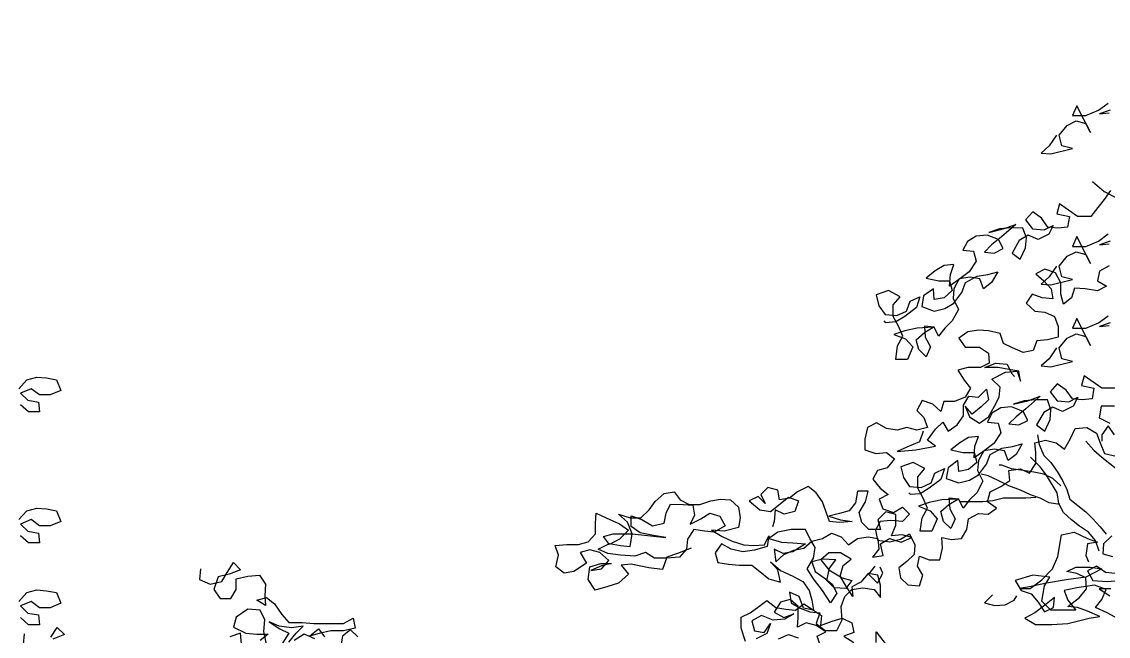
# Model space of a CAD drawing. Header units: inches. Extents: x 350994 to 353538, y 1581369 to 1583842.
# Drawn here: x 351570.887 to 351572.866, y 1583550.076 to 1583551.195 of the extents above; entities that cross this region are included whole.
import ezdxf

# ---------------------------------------------------------------- set-up
doc = ezdxf.new("R2010")
doc.units = ezdxf.units.IN
doc.header["$MEASUREMENT"] = 0
doc.linetypes.add('1', pattern=[0])
doc.layers.add('FOREST', color=96, linetype='Continuous')
doc.layers.add('TREE', color=81, linetype='1')

# ---------------------------------------------------------------- blocks, each defined once
blk = doc.blocks.new('TREE_4')
at = {"color": 94}
for points in [[(-470, 8776.1), (-493.2, 8741.5), (-519.3, 8718.4), (-487.5, 8715.4), (-418, 8732.7), (-452.7, 8741.4), (-461.4, 8776.1), (-435.3, 8807.9), (-406.4, 8822.4), (-374.6, 8813.6), (-360.2, 8784.7), (-403.5, 8871.5), (-417.9, 8839.7), (-374.6, 8839.7), (-334.1, 8857), (-302.3, 8880.1)], [(-296.5, 8856.9), (-331.2, 8845.4), (-299.4, 8848.3)], [(619.9, 8697.1), (645.9, 8726), (677.8, 8734.6), (709.6, 8731.7), (741.4, 8725.9), (755.8, 8691.2), (721.1, 8676.8), (686.4, 8676.8), (660.4, 8697), (625.7, 8682.6), (648.8, 8659.5), (683.5, 8653.7), (686.3, 8621.9), (651.6, 8621.9), (625.6, 8645)], [(-352.9, 8626.4), (-315.4, 8594.5), (-277.8, 8574.3)], [(-295.1, 8597.4), (-315.4, 8568.5), (-335.7, 8542.5), (-358.8, 8513.6), (-402.2, 8513.7), (-460, 8554.2), (-468.7, 8522.4), (-428.2, 8513.7), (-434, 8479), (-465.8, 8476.1), (-497.6, 8479), (-517.8, 8508), (-546.7, 8528.2), (-569.9, 8502.2), (-546.8, 8473.3), (-509.2, 8470.4), (-480.3, 8484.8), (-494.8, 8455.9), (-529.5, 8438.6), (-561.3, 8453.1), (-590.2, 8435.8), (-613.4, 8395.3), (-587.4, 8375), (-570, 8412.6), (-567.1, 8444.4), (-578.6, 8476.2), (-616.2, 8476.3), (-653.8, 8473.4), (-688.5, 8461.9), (-642.2, 8473.4), (-601.7, 8487.8), (-648, 8447.4), (-679.8, 8421.4), (-703, 8398.3), (-671.2, 8395.4), (-642.3, 8409.8), (-656.7, 8438.7), (-694.3, 8453.2), (-729, 8450.3), (-757.9, 8433), (-772.4, 8404.1), (-737.7, 8401.2), (-729, 8369.4), (-752.2, 8334.7), (-786.9, 8308.7), (-815.9, 8288.5), (-812.9, 8326.1), (-801.3, 8357.9), (-833.1, 8355), (-862.1, 8337.7), (-891, 8314.6), (-850.5, 8305.9), (-815.8, 8305.9), (-807.2, 8274.1), (-833.2, 8250.9), (-865, 8245.2), (-867.9, 8279.9), (-899.7, 8256.8), (-905.5, 8222.1), (-865.1, 8207.6), (-830.4, 8216.2), (-801.4, 8233.6), (-775.4, 8268.2), (-763.8, 8300), (-726.2, 8320.2), (-691.5, 8326), (-659.7, 8334.6), (-680, 8300), (-706, 8279.7), (-717.5, 8311.6), (-749.3, 8317.4), (-784, 8311.6), (-801.4, 8279.8), (-804.3, 8248), (-787, 8213.3), (-807.3, 8175.7), (-830.4, 8152.6), (-850.7, 8126.6), (-865.1, 8155.6), (-896.9, 8158.5), (-894.1, 8123.8), (-876.8, 8092), (-891.2, 8060.2), (-914.3, 8083.3), (-923, 8115.1), (-896.9, 8138.2), (-868, 8155.6), (-920.1, 8152.7), (-960.6, 8144.1), (-995.3, 8132.5), (-957.7, 8118.1), (-934.6, 8092), (-952, 8051.6), (-989.5, 8051.6), (-983.7, 8095), (-966.3, 8126.7), (-980.8, 8158.6), (-998.1, 8190.4), (-998.1, 8228), (-974.9, 8254), (-1012.5, 8274.2), (-1053, 8259.8), (-1044.3, 8225.1), (-1024.1, 8196.2), (-986.5, 8193.3), (-954.7, 8207.7), (-943.1, 8239.5), (-911.3, 8253.9), (-922.9, 8219.2), (-960.5, 8190.3), (-989.4, 8173), (-1021.2, 8170.2), (-1027, 8175.9)], [(-470, 8353), (-493.2, 8318.3), (-519.3, 8295.2), (-487.5, 8292.3), (-418, 8309.5), (-452.7, 8318.2), (-461.4, 8352.9), (-435.3, 8384.7), (-406.4, 8399.2), (-374.6, 8390.5), (-360.2, 8361.5), (-403.5, 8448.3), (-417.9, 8416.5), (-374.6, 8416.5), (-334.1, 8433.8), (-302.3, 8456.9)], [(-296.5, 8433.8), (-331.2, 8422.2), (-299.4, 8425.1)], [(619.9, 8273.9), (645.9, 8302.8), (677.8, 8311.4), (709.6, 8308.5), (741.4, 8302.7), (755.8, 8268), (721.1, 8253.6), (686.4, 8253.6), (660.4, 8273.9), (625.7, 8259.4), (648.8, 8236.3), (683.5, 8230.5), (686.3, 8198.7), (651.6, 8198.7), (625.6, 8221.8)], [(-299.2, 8354.3), (-331, 8337), (-336.9, 8305.2), (-308, 8287.8), (-336.9, 8273.4), (-377.4, 8279.2), (-412, 8282.1), (-420.7, 8250.3), (-446.8, 8230.1), (-455.4, 8261.9), (-455.4, 8299.5), (-472.7, 8331.3), (-507.4, 8342.9), (-536.3, 8328.5), (-510.3, 8305.3), (-487.2, 8279.3), (-481.5, 8247.5), (-516.2, 8250.4), (-548, 8262), (-568.2, 8233.1), (-539.3, 8207.1), (-507.5, 8204.1), (-475.7, 8189.7), (-464.2, 8157.8), (-464.2, 8123.2), (-498.9, 8114.5), (-533.6, 8111.7), (-545.2, 8079.9), (-577, 8074.1), (-611.7, 8088.6), (-640.6, 8103.1), (-652.2, 8134.9), (-689.7, 8143.6), (-721.5, 8146.5), (-756.2, 8140.8), (-785.2, 8120.6), (-765, 8091.6), (-718.7, 8091.6), (-689.8, 8071.3), (-686.9, 8039.5), (-715.9, 8025.1), (-756.3, 8025.1), (-788.2, 8016.5), (-767.9, 7984.6), (-747.7, 7958.6), (-765.1, 7929.7), (-799.8, 7915.3), (-834.5, 7915.3), (-843.2, 7883.5), (-869.2, 7906.7), (-903.9, 7918.3), (-921.3, 7886.5), (-898.2, 7863.3), (-886.6, 7831.5), (-921.3, 7822.9), (-953.1, 7831.6), (-984.9, 7822.9), (-1019.6, 7828.7), (-1051.4, 7846.1), (-1080.3, 7831.7), (-1089.1, 7794.1), (-1089.1, 7759.4), (-1054.4, 7747.8), (-1019.7, 7750.7), (-993.7, 7730.4), (-1016.9, 7701.5), (-1048.7, 7692.9), (-1063.2, 7664), (-1040, 7635), (-1014, 7614.8), (-1043, 7600.4), (-1031.4, 7568.5), (-996.8, 7556.9), (-967.8, 7574.3), (-944.7, 7551.1), (-967.9, 7528), (-1005.4, 7530.9), (-1040.1, 7528.1), (-1054.6, 7499.2), (-1048.9, 7467.4), (-1008.4, 7461.5), (-973.7, 7470.2), (-944.8, 7487.5), (-927.5, 7452.8), (-930.4, 7421), (-953.5, 7397.9), (-979.6, 7377.7), (-973.8, 7345.9), (-950.7, 7322.7), (-913.1, 7319.8), (-901.5, 7354.5), (-918.8, 7383.4), (-913, 7415.2), (-881.2, 7403.6), (-846.5, 7403.6), (-837.8, 7441.1), (-840.7, 7475.8), (-808.9, 7470), (-777.1, 7472.9), (-759.7, 7501.8), (-753.9, 7536.5), (-722.1, 7553.8), (-690.3, 7550.9), (-664.2, 7571.1), (-693.1, 7591.4), (-684.4, 7623.2), (-649.7, 7640.5), (-620.8, 7660.7), (-623.6, 7692.5), (-586.1, 7698.2), (-557.2, 7683.8), (-536.9, 7715.5), (-536.9, 7750.2), (-539.7, 7782), (-505, 7790.7), (-470.3, 7782), (-444.3, 7761.7), (-424.1, 7796.4), (-409.6, 7828.2), (-372, 7831), (-340.2, 7813.7), (-328.7, 7781.9), (-314.2, 7747.1), (-276.7, 7738.4)], [(-282.3, 7900.4), (-325.7, 7900.4), (-331.5, 7862.8), (-296.8, 7845.4)], [(-282.4, 7807.8), (-302.6, 7836.8), (-322.8, 7807.9), (-322.9, 7787.6)], [(-470, 8088.5), (-493.2, 8053.8), (-519.3, 8030.7), (-487.5, 8027.8), (-418, 8045), (-452.7, 8053.8), (-461.4, 8088.5), (-435.3, 8120.2), (-406.4, 8134.7), (-374.6, 8126), (-360.2, 8097), (-403.5, 8183.8), (-417.9, 8152), (-374.6, 8152), (-334.1, 8169.3), (-302.3, 8192.4)], [(-296.5, 8169.3), (-331.2, 8157.7), (-299.4, 8160.6)], [(619.9, 8009.4), (645.9, 8038.3), (677.8, 8046.9), (709.6, 8044), (741.4, 8038.2), (755.8, 8003.5), (721.1, 7989.1), (686.4, 7989.1), (660.4, 8009.4), (625.7, 7994.9), (648.8, 7971.8), (683.5, 7966), (686.3, 7934.2), (651.6, 7934.2), (625.6, 7957.4)], [(1207.1, 8114.9), (1204.1, 8080.2), (1238.8, 8065.7), (1276.4, 8074.4), (1293.8, 8103.3), (1314.1, 8135.1), (1337.2, 8111.9), (1299.6, 8097.5), (1264.9, 8088.8), (1250.4, 8048.4), (1270.6, 8019.4), (1305.3, 8019.4), (1322.6, 8048.3), (1322.7, 8083), (1360.3, 8091.6), (1397.9, 8094.5), (1418.1, 8065.6), (1415.1, 8028), (1418, 7996.2), (1389.1, 8013.6), (1420.9, 8022.2), (1446.9, 8001.9), (1470, 7967.2), (1493.1, 7941.2), (1536.5, 7941.1), (1574.1, 7938.2), (1669.5, 7938.1), (1701.3, 7955.4), (1707.1, 7923.6), (1669.5, 7915), (1629, 7915), (1591.4, 7906.4), (1559.6, 7897.7), (1588.5, 7920.8), (1608.7, 7894.8)], [(1576.9, 7889.1), (1542.3, 7903.5), (1510.4, 7883.3)], [(1493.1, 7877.6), (1516.2, 7906.5), (1539.4, 7929.6), (1501.8, 7923.8), (1461.3, 7929.6), (1429.5, 7944.1), (1464.2, 7921), (1493.1, 7906.5), (1469.9, 7871.8)], [(1420.8, 7871.8), (1412.2, 7912.3), (1415.1, 7949.9), (1400.7, 7981.7), (1360.2, 7984.7), (1322.6, 7958.7), (1313.9, 7926.9), (1354.3, 7906.6), (1389, 7903.7), (1426.6, 7903.6), (1400.6, 7883.4)], [(1339.8, 7871.9), (1337, 7906.6), (1302.3, 7895.1)], [(1715.7, 7894.7), (1692.6, 7917.9), (1666.6, 7897.6), (1660.8, 7865.8)], [(-279.3, 7958.2), (-322.7, 7958.2), (-380.5, 7998.7), (-389.2, 7967), (-348.7, 7958.2), (-354.5, 7923.6), (-386.4, 7920.7), (-418.2, 7923.6), (-438.4, 7952.5), (-467.3, 7972.8), (-490.4, 7946.8), (-467.3, 7917.9), (-429.7, 7914.9), (-400.8, 7929.4), (-415.3, 7900.5), (-450, 7883.2), (-481.8, 7897.6), (-510.7, 7880.3), (-533.9, 7839.9), (-507.9, 7819.6), (-490.5, 7857.2), (-487.6, 7889), (-499.1, 7920.8), (-536.7, 7920.8), (-574.3, 7918), (-609, 7906.4), (-562.7, 7918), (-522.2, 7932.4), (-568.5, 7891.9), (-600.4, 7866), (-623.5, 7842.8), (-591.7, 7839.9), (-562.8, 7854.4), (-577.2, 7883.3), (-614.8, 7897.8), (-649.5, 7894.9), (-678.4, 7877.6), (-692.9, 7848.7), (-658.2, 7845.8), (-649.6, 7814), (-672.7, 7779.3), (-707.4, 7753.3), (-736.4, 7733.1), (-733.4, 7770.7), (-721.9, 7802.5), (-753.7, 7799.6), (-782.6, 7782.3), (-811.5, 7759.2), (-771.1, 7750.5), (-736.4, 7750.4), (-727.7, 7718.6), (-753.8, 7695.5), (-785.6, 7689.8), (-788.4, 7724.4), (-820.3, 7701.3), (-826.1, 7666.7), (-785.6, 7652.2), (-750.9, 7660.8), (-722, 7678.1), (-695.9, 7712.8), (-684.3, 7744.6), (-646.7, 7764.8), (-612, 7770.5), (-580.2, 7779.2), (-600.5, 7744.5), (-626.5, 7724.3), (-638, 7756.1), (-669.8, 7761.9), (-704.5, 7756.2), (-721.9, 7724.4), (-724.8, 7692.6), (-707.5, 7657.9), (-727.8, 7620.3), (-751, 7597.2), (-771.2, 7571.2), (-785.6, 7600.1), (-817.4, 7603), (-814.6, 7568.3), (-797.3, 7536.5), (-811.8, 7504.7), (-834.9, 7527.9), (-843.5, 7559.7), (-817.5, 7582.8), (-788.5, 7600.1), (-840.6, 7597.3), (-881.1, 7588.6), (-915.8, 7577.1), (-878.2, 7562.6), (-855.1, 7536.6), (-872.5, 7496.1), (-910.1, 7496.1), (-904.2, 7539.5), (-886.9, 7571.3), (-901.3, 7603.1), (-918.6, 7634.9), (-918.6, 7672.5), (-895.4, 7698.5), (-933, 7718.8), (-973.5, 7704.4), (-964.8, 7669.7), (-944.6, 7640.7), (-907, 7637.8), (-875.2, 7652.2), (-863.6, 7684), (-831.8, 7698.5), (-843.4, 7663.8), (-881, 7634.9), (-910, 7617.6), (-941.8, 7614.7), (-947.5, 7620.5)], [(-901.1, 7820), (-912.7, 7785.3), (-953.2, 7768), (-985, 7753.5), (-924.3, 7759.3), (-860.7, 7770.8), (-886.7, 7791), (-860.6, 7825.7), (-837.5, 7848.8), (-820.1, 7819.9), (-791.2, 7840.1), (-770.9, 7869), (-770.9, 7903.7), (-753.5, 7932.6), (-721.7, 7929.7), (-695.7, 7955.7), (-689.9, 7921), (-713.1, 7897.9), (-742, 7874.8), (-765.1, 7900.8), (-750.7, 7866.1), (-718.9, 7845.8), (-690, 7866), (-669.7, 7900.7), (-655.2, 7929.6), (-652.3, 7961.4), (-678.3, 7987.5), (-634.9, 8010.5), (-597.3, 8013.4), (-585.8, 7981.6), (-591.6, 8013.4), (-623.4, 8019.2), (-658, 8025), (-701.4, 8025.1), (-666.7, 8039.5), (-629.1, 8036.6), (-614.7, 8007.6), (-606, 7996.1)], [(637.2, 7905.3), (634.2, 7870.6)], [(723.9, 7893.7), (744.1, 7925.4), (767.3, 7902.3), (729.7, 7887.9)], [(-531, 7808.1), (-525.3, 7776.3), (-510.8, 7741.5), (-487.7, 7718.4), (-467.5, 7689.5), (-450.2, 7660.5), (-435.8, 7631.6), (-427.1, 7599.8), (-375.1, 7559.3), (-352, 7536.1), (-328.9, 7510.1), (-308.7, 7486.9)], [(-374.9, 7787.7), (-348.9, 7758.7), (-322.9, 7735.6), (-270.9, 7695.1), (-253.6, 7663.2), (-236.3, 7599.6), (-221.9, 7570.7), (-230.5, 7605.4), (-236.3, 7637.2), (-242, 7671.9), (-239.1, 7703.7), (-233.3, 7741.3), (-218.8, 7799.1)], [(-331.9, 7432), (-343.4, 7466.7), (-366.5, 7492.8), (-395.4, 7513), (-421.4, 7533.3), (-447.4, 7556.4), (-461.8, 7585.4), (-467.6, 7620.1), (-502.2, 7677.9), (-522.4, 7704), (-554.2, 7735.8)], [(-456, 7643.2), (-482, 7666.3), (-510.9, 7680.8), (-542.7, 7686.6), (-577.4, 7692.5), (-615, 7698.3), (-646.8, 7709.9), (-655.4, 7709.9)], [(-458.9, 7582.5), (-493.6, 7588.3), (-522.5, 7602.8), (-554.3, 7614.4), (-586.1, 7628.9), (-623.7, 7643.3), (-658.4, 7660.7), (-690.2, 7675.2), (-713.3, 7681)], [(-1651.4, 7441.4), (-1694.8, 7424.1), (-1729.5, 7412.6), (-1744, 7372.1), (-1787.4, 7377.9), (-1845.2, 7389.6), (-1877, 7386.7), (-1853.9, 7357.8), (-1885.7, 7328.9), (-1920.4, 7317.3), (-1960.9, 7305.8), (-1984, 7340.5), (-1978.2, 7381), (-1943.5, 7392.5), (-1908.8, 7392.5), (-1940.6, 7383.9), (-1975.3, 7369.4), (-1940.6, 7375.2), (-1917.5, 7401.2), (-1946.4, 7427.2), (-1978.2, 7435.9), (-2010, 7427.3), (-1989.8, 7392.6), (-2030.3, 7366.6), (-2062.1, 7360.8), (-2088.1, 7381.1), (-2079.4, 7418.7), (-2090.9, 7450.5), (-2053.3, 7453.4), (-2015.7, 7453.3), (-1983.9, 7462), (-1960.8, 7488), (-1960.7, 7522.7), (-1957.8, 7554.5), (-1926, 7540), (-1882.7, 7519.7), (-1853.8, 7499.4), (-1882.7, 7470.5), (-1914.5, 7453.2), (-1934.7, 7479.3), (-1902.9, 7487.9), (-1842.2, 7487.9), (-1732.4, 7476.2), (-1772.8, 7482), (-1816.2, 7490.7), (-1845.1, 7511), (-1845.1, 7545.7), (-1810.4, 7534.1), (-1775.7, 7513.8), (-1738.1, 7522.5), (-1732.3, 7554.3), (-1717.8, 7583.2), (-1677.3, 7583.1), (-1645.5, 7580.2), (-1639.8, 7548.4), (-1654.3, 7519.5), (-1619.5, 7536.8), (-1590.6, 7554.1), (-1558.8, 7545.4), (-1541.5, 7513.6), (-1576.2, 7493.4), (-1608, 7496.3), (-1642.7, 7502.1), (-1663, 7470.3), (-1665.9, 7438.5), (-1689, 7412.5), (-1729.5, 7409.7), (-1770, 7409.7), (-1798.9, 7427.1), (-1833.6, 7415.6), (-1879.9, 7418.5), (-1920.3, 7424.3), (-1952.1, 7438.8), (-1914.5, 7456.1), (-1879.8, 7450.3), (-1848, 7447.4), (-1842.2, 7487.9), (-1856.6, 7525.5), (-1885.5, 7551.5), (-1848, 7539.9), (-1813.3, 7539.9), (-1787.2, 7565.9), (-1766.9, 7591.9), (-1738, 7617.9), (-1706.2, 7623.6), (-1686, 7597.6), (-1657.1, 7583.1), (-1622.4, 7583.1), (-1587.7, 7594.6), (-1555.9, 7600.4), (-1524.1, 7597.4), (-1498.1, 7574.3), (-1492.3, 7539.6), (-1498.1, 7507.8), (-1544.4, 7496.3), (-1584.9, 7499.2), (-1550.2, 7478.9), (-1518.4, 7464.4), (-1480.8, 7452.8), (-1449, 7449.9), (-1414.3, 7452.8), (-1399.9, 7481.7), (-1405.7, 7447), (-1446.2, 7435.5), (-1483.8, 7429.7), (-1521.3, 7438.4), (-1553.1, 7455.8), (-1573.4, 7426.9), (-1564.7, 7395.1), (-1530, 7389.3), (-1495.4, 7386.3), (-1454.9, 7386.3), (-1428.9, 7366), (-1400, 7342.9), (-1362.4, 7331.3), (-1371, 7371.8), (-1394.1, 7397.8), (-1362.4, 7368.9), (-1321.9, 7351.5), (-1290.1, 7334.1), (-1269.9, 7305.2), (-1261.3, 7273.4), (-1255.5, 7241.6), (-1287.3, 7247.4), (-1301.7, 7285), (-1333.5, 7299.5), (-1327.8, 7264.8), (-1298.9, 7247.4), (-1267.1, 7235.8), (-1235.3, 7232.9), (-1246.9, 7198.2), (-1218, 7175), (-1180.4, 7175), (-1163, 7209.7), (-1165.9, 7253), (-1154.3, 7284.8), (-1131.1, 7307.9), (-1096.4, 7313.7), (-1058.8, 7307.9), (-1038.6, 7281.8), (-1038.6, 7322.3), (-1047.2, 7354.1), (-1079, 7359.9), (-1102.2, 7331.1), (-1131.1, 7316.6), (-1128.3, 7284.8), (-1148.5, 7316.6), (-1168.7, 7351.4), (-1160, 7386), (-1133.9, 7406.3), (-1168.6, 7426.5), (-1206.2, 7426.6), (-1232.2, 7403.5), (-1206.2, 7371.6), (-1162.9, 7345.6), (-1131.1, 7336.9), (-1151.4, 7310.9), (-1188.9, 7313.8), (-1212.1, 7336.9), (-1203.3, 7377.4), (-1183.1, 7403.4), (-1226.4, 7406.3), (-1261.1, 7397.7), (-1249.6, 7365.9), (-1220.7, 7345.6), (-1194.7, 7325.4), (-1180.3, 7296.4), (-1200.6, 7264.6), (-1226.5, 7305.1), (-1255.4, 7342.8), (-1275.6, 7374.6), (-1255.4, 7409.3), (-1249.5, 7443.9), (-1266.9, 7472.9), (-1281.3, 7501.8), (-1327.6, 7501.8), (-1370.9, 7493.2), (-1399.9, 7473), (-1359.4, 7461.4), (-1321.8, 7458.5), (-1281.3, 7455.5), (-1321.8, 7429.6), (-1353.6, 7423.8), (-1382.5, 7438.3), (-1376.8, 7397.8), (-1350.8, 7420.9), (-1318.9, 7435.3), (-1287.1, 7441.1), (-1261.1, 7464.2), (-1226.4, 7472.8), (-1197.5, 7490.2), (-1165.7, 7478.6), (-1142.6, 7452.5), (-1113.6, 7472.7), (-1078.9, 7478.5), (-1047.1, 7472.7), (-1044.3, 7438), (-1064.5, 7412), (-1029.8, 7417.7), (-1038.5, 7455.3), (-1009.5, 7472.6), (-972, 7461), (-937.3, 7475.5), (-969, 7484.2), (-1003.7, 7481.3), (-989.3, 7516), (-989.2, 7550.7), (-1021, 7559.4), (-1047.1, 7533.4), (-1038.4, 7501.6), (-1076, 7501.6), (-1099.1, 7524.8), (-1107.8, 7556.6), (-1087.5, 7591.3), (-1078.8, 7625.9), (-1113.5, 7626), (-1119.3, 7588.4), (-1139.6, 7562.4), (-1171.4, 7553.7), (-1206.1, 7545.1), (-1168.5, 7533.5), (-1130.9, 7527.7), (-1171.4, 7524.8), (-1203.2, 7527.8), (-1226.3, 7591.4), (-1246.5, 7620.3), (-1272.5, 7640.6), (-1307.2, 7623.3), (-1333.2, 7603), (-1365.1, 7597.3), (-1370.8, 7629.1), (-1402.6, 7637.8), (-1425.8, 7614.7), (-1411.3, 7585.8), (-1434.4, 7608.9), (-1463.4, 7594.5), (-1428.7, 7565.5), (-1394, 7559.7), (-1336.1, 7605.9), (-1304.3, 7594.3), (-1315.9, 7559.7), (-1350.6, 7551), (-1379.5, 7565.5), (-1382.5, 7527.9), (-1388.3, 7510.6)], [(-291.3, 7481.1), (-317.4, 7455.1), (-320.3, 7423.3), (-288.5, 7414.6)], [(-279.9, 7359.7), (-311.7, 7362.6), (-340.6, 7382.9), (-369.5, 7368.4), (-352.2, 7336.6), (-305.9, 7333.7), (-265.5, 7336.5)], [(-294.4, 7310.5), (-332, 7310.6), (-297.3, 7287.4)], [(-268.5, 7212.2), (-306, 7232.5), (-343.6, 7249.9), (-323.3, 7275.9), (-308.9, 7307.7), (-346.4, 7322.2), (-404.3, 7313.5), (-444.7, 7304.9), (-433.2, 7273.1), (-407.2, 7241.3), (-488.2, 7241.3), (-517.1, 7270.3), (-508.3, 7319.4), (-491, 7348.3), (-545.9, 7354.1), (-603.7, 7336.8), (-583.5, 7305), (-551.7, 7293.4), (-528.6, 7267.4), (-508.4, 7235.6), (-479.5, 7250), (-476.6, 7281.8), (-508.4, 7255.8), (-540.2, 7232.7), (-572, 7215.4), (-537.4, 7195.1), (-485.3, 7195.1), (-433.3, 7197.9), (-363.9, 7215.2), (-329.2, 7220.9), (-369.6, 7238.3), (-401.4, 7249.9), (-433.2, 7252.8), (-395.6, 7281.7), (-372.5, 7310.6), (-375.3, 7345.3), (-404.2, 7359.8), (-436, 7365.6), (-407.1, 7380), (-360.8, 7380), (-323.2, 7374.2), (-375.3, 7348.2), (-438.9, 7339.6), (-502.5, 7328.1), (-557.5, 7316.6), (-589.3, 7310.8), (-554.6, 7310.8), (-517, 7339.7), (-482.3, 7374.3), (-464.9, 7414.8), (-453.3, 7484.2), (-412.8, 7492.8), (-369.4, 7472.5), (-337.6, 7460.9), (-369.4, 7455.2), (-375.2, 7417.6), (-366.6, 7397.3)], [(-537, 7605.7), (-568.8, 7602.8), (-641.1, 7602.9), (-675.8, 7594.2), (-707.6, 7591.4), (-779.9, 7591.4)], [(-1057.6, 7383.5), (-1077.9, 7357.5), (-1049, 7328.6), (-1031.6, 7360.4), (-1040.3, 7380.6)], [(-1368.3, 7148.5), (-1336.5, 7162.9), (-1304.7, 7151.3)], [(-1232.4, 7125.2), (-1244, 7157), (-1215, 7171.5), (-1246.8, 7191.7), (-1278.6, 7200.4), (-1307.6, 7186), (-1304.6, 7217.8), (-1304.6, 7252.5), (-1330.6, 7275.7), (-1362.4, 7267), (-1382.7, 7235.2), (-1350.9, 7217.9), (-1319.1, 7229.4), (-1348, 7212.1), (-1385.6, 7209.2), (-1423.2, 7223.7), (-1455, 7206.4), (-1446.3, 7174.6), (-1414.5, 7168.8), (-1394.3, 7197.7), (-1405.9, 7165.9), (-1440.6, 7148.5)], [(-1475.3, 7139.9), (-1489.7, 7183.3), (-1489.7, 7218), (-1460.7, 7232.4), (-1431.8, 7252.6), (-1405.8, 7272.8), (-1376.9, 7249.7), (-1345.1, 7243.9), (-1313.3, 7240.9), (-1287.2, 7261.2), (-1258.3, 7243.8), (-1229.5, 7223.5), (-1232.4, 7191.7), (-1194.8, 7206.1), (-1163, 7214.8), (-1131.2, 7200.3), (-1125.4, 7168.5), (-1157.2, 7157), (-1125.4, 7136.7)], [(-1053.2, 7136.6), (-1053.1, 7171.3), (-1012.7, 7119.2)], [(-676.1, 7290.7), (-702.1, 7264.7), (-670.3, 7256), (-635.6, 7258.8), (-606.7, 7273.2), (-598, 7287.7)]]:
    blk.add_lwpolyline(points, dxfattribs=at)

msp = doc.modelspace()

# ---------------------------------------------------------------- hatches: boundary and pattern name
at = {"layer": 'FOREST', "lineweight": 5}
h = msp.add_hatch(dxfattribs=at)
h.set_pattern_fill('ANSI31', color=96, scale=50, style=0)
h.paths.add_polyline_path([(351604.9274, 1583347.98), (351663.0036, 1583522.9504), (351611.8779, 1583545.3594), (351490.2916, 1583598.0852), (351436.5696, 1583404.4646), (351529.745, 1583373.1705)])
h.paths.add_polyline_path([(351517.5086, 1583480.1397), (351575.3657, 1583480.1397), (351575.3657, 1583465.1397), (351517.5086, 1583465.1397)], flags=24)

# ---------------------------------------------------------------- block references
at = {"layer": 'TREE', "lineweight": 5, "xscale": 0.0005632341344607994, "yscale": 0.0005632341490127146, "zscale": 0.0005632341444477617}
for p in [(351573.036, 1583546.0453), (351570.5325, 1583545.6284)]:
    msp.add_blockref('TREE_4', p, dxfattribs=at)

doc.saveas('drawing.dxf')
